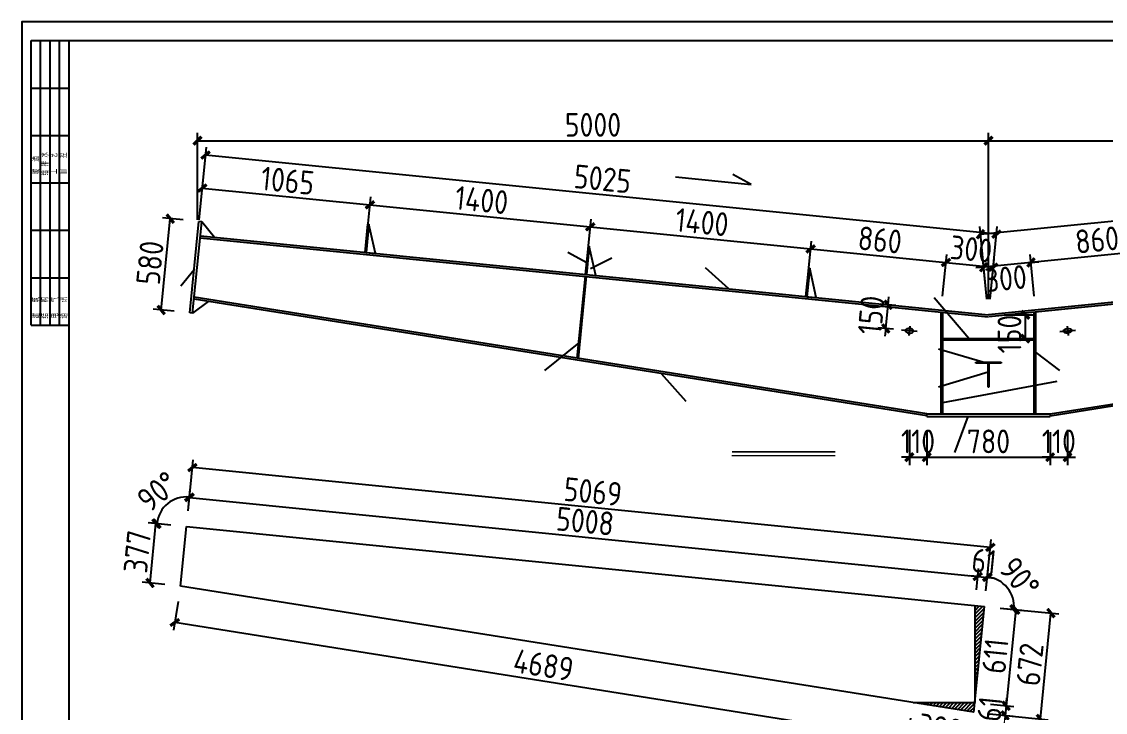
# Model space of a CAD drawing. Extents: x -41778 to 305453, y -85562 to 95360.
# Drawn here: x 161572 to 175273, y -46798 to -38070 of the extents above; entities that cross this region are included whole.
import ezdxf

# ---------------------------------------------------------------- set-up
doc = ezdxf.new("R2010")
doc.units = 0
doc.header["$LTSCALE"] = 1000
doc.header["$MEASUREMENT"] = 0
doc.layers.add('_TCH_MASK', color=7, linetype='Continuous')
doc.layers.add('PUB_TITLE', color=4, linetype='Continuous')
doc.styles.get("Standard").update_dxf_attribs({"font": 'gbenor.shx', "bigfont": 'gbcbig.shx'})
doc.dimstyles.get("Standard").update_dxf_attribs({"dimscale": 100, "dimtxt": 3.5, "dimasz": 1, "dimexe": 2.5, "dimexo": 3, "dimgap": 1.5, "dimtad": 1, "dimdec": 0, "dimzin": 0, "dimdsep": 46, "dimtxsty": 'Standard', "dimblk": 'ARCHTICK', "dimcen": 0.09, "dimadec": 0, "dimazin": 0, "dimtfac": 1, "dimtdec": 0, "dimtix": 1, "dimtmove": 2, "dimatfit": 3, "dimfxl": 1, "dimtolj": 1, "dimtzin": 0, "dimarcsym": 0})
pattern_1 = [(45, (-172.912, 3805.12), (-22.4506403, 22.4506403), [])]

# ---------------------------------------------------------------- blocks, each defined once
blk = doc.blocks.new('$titleblk$00000095')
for p, q in [((-150, 20), (-150, 0)), ((-150, 20), (0, 20)), ((-125, 20), (-125, 0)), ((-100, 20), (-100, 0)), ((-75, 20), (-75, 0)), ((-75, 20), (-75, 0)), ((-50, 20), (-50, 0)), ((-25, 20), (-25, 0)), ((0, 20), (0, 0)), ((-150, 15), (-75, 15)), ((-75, 15), (0, 15)), ((-150, 10), (-75, 10)), ((-75, 10), (0, 10)), ((-150, 5), (-75, 5)), ((-75, 5), (0, 5))]:
    blk.add_line(p, q)
at = {"width": 0.8}
for s, p in [('建   筑', (-146.45, 15.65)), ('暖  通', (-70.35, 15.73)), ('结   构', (-146.45, 10.91)), ('给 排 水', (-71.03, 10.9)), ('电   气', (-146.45, 5.65)), ('工   艺', (-70.35, 6.13)), ('通   讯', (-146.45, 0.88)), ('自   控', (-70.35, 1.24))]:
    blk.add_text(s, height=3.509, dxfattribs=at).set_placement(p)
blk = doc.blocks.new('新块')
at = {"layer": 'PUB_TITLE'}
blk.add_lwpolyline([(-47560, 0), (0, 0), (0, 33640), (-47560, 33640)], close=True, dxfattribs=at)
at = {"layer": 'PUB_TITLE', "const_width": 40}
blk.add_lwpolyline([(-46560, 400), (-400, 400), (-400, 33240), (-46560, 33240)], close=True, dxfattribs=at)
at = {"layer": 'PUB_TITLE', "xscale": 40, "yscale": 40, "zscale": 40, "rotation": 90}
blk.add_blockref('$titleblk$00000095', (-46560, 33240), dxfattribs=at)
for tag, p in [('审定人', (-8147, 838)), ('校对', (-6621, 837)), ('阶段', (-810, 832)), ('审核人', (-8147, 641)), ('设计负责人', (-6745, 649)), ('工程名称', (-5026, 781)), ('图名', (-3347, 649)), ('日期', (-905, 632)), ('项目负责人', (-8228, 444)), ('设计人', (-6659, 447)), ('项目名称', (-5026, 479)), ('图号', (-1657, 502)), ('比例', (-810, 446))]:
    blk.add_attdef(tag, p, '', height=120)
blk = doc.blocks.new('_ArchTick')
at = {"color": 0, "linetype": 'ByBlock', "const_width": 0.4}
blk.add_lwpolyline([(-0.5, -0.5), (0.5, 0.5)], dxfattribs=at)
blk = doc.blocks.new('*D413')
at = {"layer": '_TCH_MASK', "color": 0, "lineweight": -2}
for p, q in [((163614, -40576), (163352, -40550)), ((163336, -41714), (163451, -40560)), ((163499, -41730), (163236, -41704))]:
    blk.add_line(p, q, dxfattribs=at)
at = {"layer": 'Defpoints', "color": 0}
for p in [(163451, -40560), (163813, -40596), (163698, -41750)]:
    blk.add_point(p, dxfattribs=at)
at = {"layer": '_TCH_MASK', "color": 0, "lineweight": -2, "xscale": 100, "yscale": 100, "zscale": 100}
for p, rotation in [((163451, -40560), 84.28940686250206), ((163336, -41714), 264.2894068625021)]:
    blk.add_blockref('_ArchTick', p, dxfattribs=dict(at, rotation=rotation))
at = {"layer": '_TCH_MASK', "color": 0, "lineweight": 15, "insert": (163195, -41117), "char_height": 300, "attachment_point": 5, "rotation": 84.2894}
blk.add_mtext('\\A1;580', dxfattribs=at)
blk = doc.blocks.new('*D414')
at = {"layer": '_TCH_MASK', "color": 0, "lineweight": -2}
for p, q in [((163815, -40576), (163866, -40073)), ((163856, -40173), (165975, -40385)), ((165935, -40788), (165985, -40285))]:
    blk.add_line(p, q, dxfattribs=at)
at = {"layer": 'Defpoints', "color": 0}
for p in [(165975, -40385), (163795, -40775), (165915, -40987)]:
    blk.add_point(p, dxfattribs=at)
at = {"layer": '_TCH_MASK', "color": 0, "lineweight": -2, "xscale": 100, "yscale": 100, "zscale": 100}
for p, rotation in [((163856, -40173), 174.289406862508), ((165975, -40385), 354.2894068625081)]:
    blk.add_blockref('_ArchTick', p, dxfattribs=dict(at, rotation=rotation))
at = {"layer": '_TCH_MASK', "color": 0, "lineweight": 15, "insert": (164935, -40080), "char_height": 300, "attachment_point": 5, "rotation": 354.2894}
blk.add_mtext('\\A1;1065', dxfattribs=at)
blk = doc.blocks.new('*D415')
at = {"layer": '_TCH_MASK', "color": 0, "lineweight": -2}
for p, q in [((165935, -40788), (165985, -40285)), ((165975, -40385), (168761, -40663)), ((168721, -41067), (168771, -40564))]:
    blk.add_line(p, q, dxfattribs=at)
at = {"layer": 'Defpoints', "color": 0}
for p in [(168761, -40663), (165915, -40987), (168701, -41266)]:
    blk.add_point(p, dxfattribs=at)
at = {"layer": '_TCH_MASK', "color": 0, "lineweight": -2, "xscale": 100, "yscale": 100, "zscale": 100}
for p, rotation in [((165975, -40385), 174.289406862503), ((168761, -40663), 354.2894068625029)]:
    blk.add_blockref('_ArchTick', p, dxfattribs=dict(at, rotation=rotation))
at = {"layer": '_TCH_MASK', "color": 0, "lineweight": 15, "insert": (167388, -40325), "char_height": 300, "attachment_point": 5, "rotation": 354.2894}
blk.add_mtext('\\A1;1400', dxfattribs=at)
blk = doc.blocks.new('*D416')
at = {"layer": '_TCH_MASK', "color": 0, "lineweight": -2}
for p, q in [((168721, -41067), (168771, -40564)), ((168761, -40663), (171547, -40942)), ((171507, -41345), (171557, -40842))]:
    blk.add_line(p, q, dxfattribs=at)
at = {"layer": 'Defpoints', "color": 0}
for p in [(171547, -40942), (168701, -41266), (171487, -41544)]:
    blk.add_point(p, dxfattribs=at)
at = {"layer": '_TCH_MASK', "color": 0, "lineweight": -2, "xscale": 100, "yscale": 100, "zscale": 100}
for p, rotation in [((168761, -40663), 174.289406862503), ((171547, -40942), 354.2894068625029)]:
    blk.add_blockref('_ArchTick', p, dxfattribs=dict(at, rotation=rotation))
at = {"layer": '_TCH_MASK', "color": 0, "lineweight": 15, "insert": (170174, -40604), "char_height": 300, "attachment_point": 5, "rotation": 354.2894}
blk.add_mtext('\\A1;1400', dxfattribs=at)
blk = doc.blocks.new('*D417')
at = {"layer": '_TCH_MASK', "color": 0, "lineweight": -2}
for p, q in [((171507, -41345), (171557, -40842)), ((171547, -40942), (173258, -41113)), ((173215, -41540), (173268, -41013))]:
    blk.add_line(p, q, dxfattribs=at)
at = {"layer": 'Defpoints', "color": 0}
for p in [(173258, -41113), (171487, -41544), (173195, -41739)]:
    blk.add_point(p, dxfattribs=at)
at = {"layer": '_TCH_MASK', "color": 0, "lineweight": -2, "xscale": 100, "yscale": 100, "zscale": 100}
for p, rotation in [((171547, -40942), 174.289406862503), ((173258, -41113), 354.2894068625029)]:
    blk.add_blockref('_ArchTick', p, dxfattribs=dict(at, rotation=rotation))
at = {"layer": '_TCH_MASK', "color": 0, "lineweight": 15, "insert": (172423, -40828), "char_height": 300, "attachment_point": 5, "rotation": 354.2894}
blk.add_mtext('\\A1;860', dxfattribs=at)
blk = doc.blocks.new('*D418')
at = {"layer": '_TCH_MASK', "color": 0, "lineweight": -2}
for p, q in [((173215, -41540), (173268, -41013)), ((173815, -41576), (173866, -41073)), ((173258, -41113), (173856, -41173))]:
    blk.add_line(p, q, dxfattribs=at)
at = {"layer": 'Defpoints', "color": 0}
for p in [(173856, -41173), (173195, -41739), (173795, -41775)]:
    blk.add_point(p, dxfattribs=at)
at = {"layer": '_TCH_MASK', "color": 0, "lineweight": -2, "xscale": 100, "yscale": 100, "zscale": 100}
for p, rotation in [((173258, -41113), 174.289406862503), ((173856, -41173), 354.2894068625029)]:
    blk.add_blockref('_ArchTick', p, dxfattribs=dict(at, rotation=rotation))
at = {"layer": '_TCH_MASK', "color": 0, "lineweight": 15, "insert": (173577, -40944), "char_height": 300, "attachment_point": 5, "rotation": 354.2894}
blk.add_mtext('\\A1;300', dxfattribs=at)
blk = doc.blocks.new('*D419')
at = {"layer": '_TCH_MASK', "color": 0, "lineweight": -2}
for p, q in [((163815, -40576), (163907, -39657)), ((173897, -40756), (163897, -39756)), ((173815, -41576), (173907, -40657))]:
    blk.add_line(p, q, dxfattribs=at)
at = {"layer": 'Defpoints', "color": 0}
for p in [(163897, -39756), (163795, -40775), (173795, -41775)]:
    blk.add_point(p, dxfattribs=at)
at = {"layer": '_TCH_MASK', "color": 0, "lineweight": -2, "xscale": 100, "yscale": 100, "zscale": 100}
for p, rotation in [((163897, -39756), 174.2894068625004), ((173897, -40756), 354.2894068625004)]:
    blk.add_blockref('_ArchTick', p, dxfattribs=dict(at, rotation=rotation))
at = {"layer": '_TCH_MASK', "color": 0, "lineweight": 15, "insert": (168917, -40057), "char_height": 300, "attachment_point": 5, "rotation": 354.2894}
blk.add_mtext('\\A1;5025', dxfattribs=at)
blk = doc.blocks.new('*D422')
at = {"layer": '_TCH_MASK', "color": 0, "lineweight": -2}
for p, q in [((176043, -40942), (174333, -41113)), ((176084, -41345), (176033, -40842)), ((174375, -41540), (174323, -41013))]:
    blk.add_line(p, q, dxfattribs=at)
at = {"layer": 'Defpoints', "color": 0}
for p in [(174333, -41113), (176104, -41544), (174395, -41739)]:
    blk.add_point(p, dxfattribs=at)
at = {"layer": '_TCH_MASK', "color": 0, "lineweight": -2, "xscale": 100, "yscale": 100, "zscale": 100}
for p, rotation in [((176043, -40942), 5.710593137497035), ((174333, -41113), 185.710593137497)]:
    blk.add_blockref('_ArchTick', p, dxfattribs=dict(at, rotation=rotation))
at = {"layer": '_TCH_MASK', "color": 0, "lineweight": 15, "insert": (175168, -40828), "char_height": 300, "attachment_point": 5, "rotation": 5.7106}
blk.add_mtext('\\A1;860', dxfattribs=at)
blk = doc.blocks.new('*D423')
at = {"layer": '_TCH_MASK', "color": 0, "lineweight": -2}
for p, q in [((173775, -41576), (173725, -41073)), ((174375, -41540), (174323, -41013)), ((173735, -41173), (173636, -41183)), ((174333, -41113), (173735, -41173)), ((174333, -41113), (174432, -41103))]:
    blk.add_line(p, q, dxfattribs=at)
at = {"layer": 'Defpoints', "color": 0}
for p in [(173735, -41173), (173795, -41775), (174395, -41739)]:
    blk.add_point(p, dxfattribs=at)
at = {"layer": '_TCH_MASK', "color": 0, "lineweight": -2, "xscale": 100, "yscale": 100, "zscale": 100}
for p, rotation in [((173735, -41173), 5.71059313749705), ((174333, -41113), 185.710593137497)]:
    blk.add_blockref('_ArchTick', p, dxfattribs=dict(at, rotation=rotation))
at = {"layer": '_TCH_MASK', "color": 0, "lineweight": 15, "insert": (174014, -41316), "char_height": 300, "attachment_point": 5, "rotation": 5.7106}
blk.add_mtext('\\A1;300', dxfattribs=at)
blk = doc.blocks.new('*D420')
at = {"layer": '_TCH_MASK', "color": 0, "lineweight": -2}
for p, q in [((183775, -40576), (183684, -39657)), ((173694, -40756), (183694, -39756)), ((173775, -41576), (173684, -40657))]:
    blk.add_line(p, q, dxfattribs=at)
at = {"layer": 'Defpoints', "color": 0}
for p in [(183694, -39756), (183795, -40775), (173795, -41775)]:
    blk.add_point(p, dxfattribs=at)
at = {"layer": '_TCH_MASK', "color": 0, "lineweight": -2, "xscale": 100, "yscale": 100, "zscale": 100}
for p, rotation in [((183694, -39756), 5.710593137499633), ((173694, -40756), 185.7105931374996)]:
    blk.add_blockref('_ArchTick', p, dxfattribs=dict(at, rotation=rotation))
at = {"layer": '_TCH_MASK', "color": 0, "lineweight": 15, "insert": (178674, -40057), "char_height": 300, "attachment_point": 5, "rotation": 5.7106}
blk.add_mtext('\\A1;5025', dxfattribs=at)
blk = doc.blocks.new('*D427')
at = {"layer": '_TCH_MASK', "color": 0, "lineweight": -2}
for p, q in [((173015, -43259), (173015, -43674)), ((174575, -43259), (174575, -43674)), ((173015, -43574), (174575, -43574))]:
    blk.add_line(p, q, dxfattribs=at)
at = {"layer": 'Defpoints', "color": 0}
for p in [(173015, -43059), (174575, -43059), (174575, -43574)]:
    blk.add_point(p, dxfattribs=at)
at = {"layer": '_TCH_MASK', "color": 0, "lineweight": -2, "xscale": 100, "yscale": 100, "zscale": 100, "rotation": 180}
blk.add_blockref('_ArchTick', (173015, -43574), dxfattribs=at)
at = {"layer": '_TCH_MASK', "color": 0, "lineweight": -2, "xscale": 100, "yscale": 100, "zscale": 100}
blk.add_blockref('_ArchTick', (174575, -43574), dxfattribs=at)
at = {"layer": '_TCH_MASK', "color": 0, "lineweight": 15, "insert": (173795, -43374), "char_height": 300, "attachment_point": 5}
blk.add_mtext('\\A1;780', dxfattribs=at)
blk = doc.blocks.new('*D428')
at = {"layer": '_TCH_MASK', "color": 0, "lineweight": -2}
for p, q in [((174575, -43259), (174575, -43674)), ((174795, -43227), (174795, -43674)), ((174575, -43574), (174475, -43574)), ((174575, -43574), (174795, -43574)), ((174795, -43574), (174895, -43574))]:
    blk.add_line(p, q, dxfattribs=at)
at = {"layer": 'Defpoints', "color": 0}
for p in [(174575, -43059), (174795, -43027), (174795, -43574)]:
    blk.add_point(p, dxfattribs=at)
at = {"layer": '_TCH_MASK', "color": 0, "lineweight": -2, "xscale": 100, "yscale": 100, "zscale": 100}
blk.add_blockref('_ArchTick', (174575, -43574), dxfattribs=at)
at = {"layer": '_TCH_MASK', "color": 0, "lineweight": -2, "xscale": 100, "yscale": 100, "zscale": 100, "rotation": 180}
blk.add_blockref('_ArchTick', (174795, -43574), dxfattribs=at)
at = {"layer": '_TCH_MASK', "color": 0, "lineweight": 15, "insert": (174685, -43374), "char_height": 300, "attachment_point": 5}
blk.add_mtext('\\A1;110', dxfattribs=at)
blk = doc.blocks.new('*D429')
at = {"layer": '_TCH_MASK', "color": 0, "lineweight": -2}
for p, q in [((172795, -43227), (172795, -43674)), ((173015, -43259), (173015, -43674)), ((172795, -43574), (172695, -43574)), ((172795, -43574), (173015, -43574)), ((173015, -43574), (173115, -43574))]:
    blk.add_line(p, q, dxfattribs=at)
at = {"layer": 'Defpoints', "color": 0}
for p in [(172795, -43027), (173015, -43059), (173015, -43574)]:
    blk.add_point(p, dxfattribs=at)
at = {"layer": '_TCH_MASK', "color": 0, "lineweight": -2, "xscale": 100, "yscale": 100, "zscale": 100}
blk.add_blockref('_ArchTick', (172795, -43574), dxfattribs=at)
at = {"layer": '_TCH_MASK', "color": 0, "lineweight": -2, "xscale": 100, "yscale": 100, "zscale": 100, "rotation": 180}
blk.add_blockref('_ArchTick', (173015, -43574), dxfattribs=at)
at = {"layer": '_TCH_MASK', "color": 0, "lineweight": 15, "insert": (172905, -43374), "char_height": 300, "attachment_point": 5}
blk.add_mtext('\\A1;110', dxfattribs=at)
blk = doc.blocks.new('*D430')
at = {"layer": '_TCH_MASK', "color": 0, "lineweight": -2}
for p, q in [((172626, -41658), (172428, -41638)), ((172497, -41947), (172527, -41648)), ((172527, -41648), (172537, -41549)), ((172596, -41957), (172398, -41937)), ((172497, -41947), (172487, -42046))]:
    blk.add_line(p, q, dxfattribs=at)
at = {"layer": 'Defpoints', "color": 0}
for p in [(172527, -41648), (172825, -41678), (172795, -41976)]:
    blk.add_point(p, dxfattribs=at)
at = {"layer": '_TCH_MASK', "color": 0, "lineweight": -2, "xscale": 100, "yscale": 100, "zscale": 100}
for p, rotation in [((172527, -41648), 264.2894068624967), ((172497, -41947), 84.28940686249666)]:
    blk.add_blockref('_ArchTick', p, dxfattribs=dict(at, rotation=rotation))
at = {"layer": '_TCH_MASK', "color": 0, "lineweight": 15, "insert": (172313, -41778), "char_height": 300, "attachment_point": 5, "rotation": 84.2894}
blk.add_mtext('\\A1;150', dxfattribs=at)
blk = doc.blocks.new('*D431')
at = {"layer": '_TCH_MASK', "color": 0, "lineweight": -2}
for p, q in [((163795, -40575), (163795, -39474)), ((163795, -39574), (173795, -39574)), ((173795, -41575), (173795, -39474))]:
    blk.add_line(p, q, dxfattribs=at)
at = {"layer": 'Defpoints', "color": 0}
for p in [(173795, -39574), (163795, -40775), (173795, -41775)]:
    blk.add_point(p, dxfattribs=at)
at = {"layer": '_TCH_MASK', "color": 0, "lineweight": -2, "xscale": 100, "yscale": 100, "zscale": 100, "rotation": 180}
blk.add_blockref('_ArchTick', (163795, -39574), dxfattribs=at)
at = {"layer": '_TCH_MASK', "color": 0, "lineweight": -2, "xscale": 100, "yscale": 100, "zscale": 100}
blk.add_blockref('_ArchTick', (173795, -39574), dxfattribs=at)
at = {"layer": '_TCH_MASK', "color": 0, "lineweight": 15, "insert": (168795, -39374), "char_height": 300, "attachment_point": 5}
blk.add_mtext('\\A1;5000', dxfattribs=at)
blk = doc.blocks.new('*D432')
at = {"layer": '_TCH_MASK', "color": 0, "lineweight": -2}
for p, q in [((173795, -41575), (173795, -39474)), ((173795, -39574), (183795, -39574)), ((183795, -40575), (183795, -39474))]:
    blk.add_line(p, q, dxfattribs=at)
at = {"layer": 'Defpoints', "color": 0}
for p in [(183795, -39574), (183795, -40775), (173795, -41775)]:
    blk.add_point(p, dxfattribs=at)
at = {"layer": '_TCH_MASK', "color": 0, "lineweight": -2, "xscale": 100, "yscale": 100, "zscale": 100, "rotation": 180}
blk.add_blockref('_ArchTick', (173795, -39574), dxfattribs=at)
at = {"layer": '_TCH_MASK', "color": 0, "lineweight": -2, "xscale": 100, "yscale": 100, "zscale": 100}
blk.add_blockref('_ArchTick', (183795, -39574), dxfattribs=at)
at = {"layer": '_TCH_MASK', "color": 0, "lineweight": 15, "insert": (178795, -39374), "char_height": 300, "attachment_point": 5}
blk.add_mtext('\\A1;5000', dxfattribs=at)
blk = doc.blocks.new('*D433')
at = {"layer": '_TCH_MASK', "color": 0, "lineweight": -2}
for p, q in [((173995, -41775), (174361, -41775)), ((174261, -41775), (174261, -42075)), ((173995, -42075), (174361, -42075))]:
    blk.add_line(p, q, dxfattribs=at)
at = {"layer": 'Defpoints', "color": 0}
for p in [(173795, -41775), (173795, -42075), (174261, -42075)]:
    blk.add_point(p, dxfattribs=at)
at = {"layer": '_TCH_MASK', "color": 0, "lineweight": -2, "xscale": 100, "yscale": 100, "zscale": 100}
for p, rotation in [((174261, -41775), 90), ((174261, -42075), 270)]:
    blk.add_blockref('_ArchTick', p, dxfattribs=dict(at, rotation=rotation))
at = {"layer": '_TCH_MASK', "color": 0, "lineweight": 15, "insert": (174061, -42018), "char_height": 300, "attachment_point": 5, "rotation": 90}
blk.add_mtext('\\A1;150', dxfattribs=at)
blk = doc.blocks.new('*D434')
at = {"layer": '_TCH_MASK', "color": 0, "lineweight": -2}
for p, q in [((163457, -44431), (163171, -44403)), ((163195, -45163), (163270, -44413)), ((163382, -45182), (163096, -45153))]:
    blk.add_line(p, q, dxfattribs=at)
at = {"layer": 'Defpoints', "color": 0}
for p in [(163270, -44413), (163656, -44451), (163581, -45201)]:
    blk.add_point(p, dxfattribs=at)
at = {"layer": '_TCH_MASK', "color": 0, "lineweight": -2, "xscale": 100, "yscale": 100, "zscale": 100}
for p, rotation in [((163270, -44413), 84.28940686249827), ((163195, -45163), 264.2894068624983)]:
    blk.add_blockref('_ArchTick', p, dxfattribs=dict(at, rotation=rotation))
at = {"layer": '_TCH_MASK', "color": 0, "lineweight": 15, "insert": (163034, -44768), "char_height": 300, "attachment_point": 5, "rotation": 84.2894}
blk.add_mtext('\\A1;377', dxfattribs=at)
blk = doc.blocks.new('*D435')
at = {"layer": '_TCH_MASK', "color": 0, "lineweight": -2}
for p, q in [((163676, -44252), (163703, -43985)), ((163693, -44084), (173659, -45081)), ((173642, -45249), (173669, -44981))]:
    blk.add_line(p, q, dxfattribs=at)
at = {"layer": 'Defpoints', "color": 0}
for p in [(163656, -44451), (173659, -45081), (173622, -45448)]:
    blk.add_point(p, dxfattribs=at)
at = {"layer": '_TCH_MASK', "color": 0, "lineweight": -2, "xscale": 100, "yscale": 100, "zscale": 100}
for p, rotation in [((163693, -44084), 174.2894068625004), ((173659, -45081), 354.2894068625004)]:
    blk.add_blockref('_ArchTick', p, dxfattribs=dict(at, rotation=rotation))
at = {"layer": '_TCH_MASK', "color": 0, "lineweight": 15, "insert": (168696, -44383), "char_height": 300, "attachment_point": 5, "rotation": 354.2894}
blk.add_mtext('\\A1;5008', dxfattribs=at)
blk = doc.blocks.new('*D436')
at = {"layer": '_TCH_MASK', "color": 0, "lineweight": -2}
for p, q in [((173659, -45081), (173560, -45071)), ((173642, -45249), (173669, -44981)), ((173764, -45261), (173791, -44993)), ((173659, -45081), (173781, -45093)), ((173781, -45093), (173880, -45103))]:
    blk.add_line(p, q, dxfattribs=at)
at = {"layer": 'Defpoints', "color": 0}
for p in [(173781, -45093), (173622, -45448), (173744, -45460)]:
    blk.add_point(p, dxfattribs=at)
at = {"layer": '_TCH_MASK', "color": 0, "lineweight": -2, "xscale": 100, "yscale": 100, "zscale": 100}
for p, rotation in [((173659, -45081), 354.2894068625026), ((173781, -45093), 174.2894068625027)]:
    blk.add_blockref('_ArchTick', p, dxfattribs=dict(at, rotation=rotation))
at = {"layer": '_TCH_MASK', "color": 0, "lineweight": 15, "insert": (173740, -44888), "char_height": 300, "attachment_point": 5, "rotation": 354.2894}
blk.add_mtext('\\A1;61', dxfattribs=at)
blk = doc.blocks.new('*D437')
at = {"layer": '_TCH_MASK', "color": 0, "lineweight": -2}
for p, q in [((163676, -44252), (163741, -43605)), ((173819, -44713), (163731, -43705)), ((173764, -45261), (173829, -44614))]:
    blk.add_line(p, q, dxfattribs=at)
at = {"layer": 'Defpoints', "color": 0}
for p in [(163731, -43705), (163656, -44451), (173744, -45460)]:
    blk.add_point(p, dxfattribs=at)
at = {"layer": '_TCH_MASK', "color": 0, "lineweight": -2, "xscale": 100, "yscale": 100, "zscale": 100}
for p, rotation in [((163731, -43705), 174.2894068625004), ((173819, -44713), 354.2894068625004)]:
    blk.add_blockref('_ArchTick', p, dxfattribs=dict(at, rotation=rotation))
at = {"layer": '_TCH_MASK', "color": 0, "lineweight": 15, "insert": (168795, -44010), "char_height": 300, "attachment_point": 5, "rotation": 354.2894}
blk.add_mtext('\\A1;5069', dxfattribs=at)
blk = doc.blocks.new('*D438')
at = {"layer": '_TCH_MASK', "color": 0, "lineweight": -2}
for p, q in [((173943, -45480), (174240, -45510)), ((174140, -45500), (174019, -46715)), ((173821, -46695), (174118, -46725))]:
    blk.add_line(p, q, dxfattribs=at)
at = {"layer": 'Defpoints', "color": 0}
for p in [(173744, -45460), (173622, -46675), (174019, -46715)]:
    blk.add_point(p, dxfattribs=at)
at = {"layer": '_TCH_MASK', "color": 0, "lineweight": -2, "xscale": 100, "yscale": 100, "zscale": 100}
for p, rotation in [((174140, -45500), 84.28940686249913), ((174019, -46715), 264.2894068624991)]:
    blk.add_blockref('_ArchTick', p, dxfattribs=dict(at, rotation=rotation))
at = {"layer": '_TCH_MASK', "color": 0, "lineweight": 15, "insert": (173880, -46087), "char_height": 300, "attachment_point": 5, "rotation": 84.2894}
blk.add_mtext('\\A1;611', dxfattribs=at)
blk = doc.blocks.new('*D439')
at = {"layer": '_TCH_MASK', "color": 0, "lineweight": -2}
for p, q in [((173821, -46695), (174118, -46725)), ((174019, -46715), (174006, -46837)), ((174019, -46715), (174029, -46615)), ((173809, -46817), (174106, -46847)), ((174006, -46837), (173996, -46937))]:
    blk.add_line(p, q, dxfattribs=at)
at = {"layer": 'Defpoints', "color": 0}
for p in [(173622, -46675), (173610, -46797), (174006, -46837)]:
    blk.add_point(p, dxfattribs=at)
at = {"layer": '_TCH_MASK', "color": 0, "lineweight": -2, "xscale": 100, "yscale": 100, "zscale": 100}
for p, rotation in [((174019, -46715), 264.2894068625003), ((174006, -46837), 84.28940686250033)]:
    blk.add_blockref('_ArchTick', p, dxfattribs=dict(at, rotation=rotation))
at = {"layer": '_TCH_MASK', "color": 0, "lineweight": 15, "insert": (173813, -46756), "char_height": 300, "attachment_point": 5, "rotation": 84.2894}
blk.add_mtext('\\A1;61', dxfattribs=at)
blk = doc.blocks.new('*D440')
at = {"layer": '_TCH_MASK', "color": 0, "lineweight": -2}
for p, q in [((173943, -45480), (174685, -45554)), ((174451, -46882), (174585, -45544)), ((173809, -46817), (174551, -46891))]:
    blk.add_line(p, q, dxfattribs=at)
at = {"layer": 'Defpoints', "color": 0}
for p in [(173744, -45460), (174585, -45544), (173610, -46797)]:
    blk.add_point(p, dxfattribs=at)
at = {"layer": '_TCH_MASK', "color": 0, "lineweight": -2, "xscale": 100, "yscale": 100, "zscale": 100}
for p, rotation in [((174585, -45544), 84.28940686249909), ((174451, -46882), 264.2894068624991)]:
    blk.add_blockref('_ArchTick', p, dxfattribs=dict(at, rotation=rotation))
at = {"layer": '_TCH_MASK', "color": 0, "lineweight": 15, "insert": (174319, -46193), "char_height": 300, "attachment_point": 5, "rotation": 84.2894}
blk.add_mtext('\\A1;672', dxfattribs=at)
blk = doc.blocks.new('*D441')
at = {"layer": '_TCH_MASK', "color": 0, "lineweight": -2}
for p, q in [((172811, -46873), (172753, -47234)), ((173579, -46995), (173521, -47357)), ((173537, -47258), (172769, -47136))]:
    blk.add_line(p, q, dxfattribs=at)
at = {"layer": 'Defpoints', "color": 0}
for p in [(172842, -46675), (173610, -46797), (172769, -47136)]:
    blk.add_point(p, dxfattribs=at)
at = {"layer": '_TCH_MASK', "color": 0, "lineweight": -2, "xscale": 100, "yscale": 100, "zscale": 100}
for p, rotation in [((172769, -47136), 170.9583159760704), ((173537, -47258), 350.9583159760704)]:
    blk.add_blockref('_ArchTick', p, dxfattribs=dict(at, rotation=rotation))
at = {"layer": '_TCH_MASK', "color": 0, "lineweight": 15, "insert": (173185, -46999), "char_height": 300, "attachment_point": 5, "rotation": 350.9583}
blk.add_mtext('\\A1;389', dxfattribs=at)
blk = doc.blocks.new('*D442')
at = {"layer": '_TCH_MASK', "color": 0, "lineweight": -2}
for p, q in [((163549, -45399), (163492, -45761)), ((172769, -47136), (163508, -45662)), ((172811, -46873), (172753, -47234))]:
    blk.add_line(p, q, dxfattribs=at)
at = {"layer": 'Defpoints', "color": 0}
for p in [(163581, -45201), (163508, -45662), (172842, -46675)]:
    blk.add_point(p, dxfattribs=at)
at = {"layer": '_TCH_MASK', "color": 0, "lineweight": -2, "xscale": 100, "yscale": 100, "zscale": 100}
for p, rotation in [((163508, -45662), 170.9583159760627), ((172769, -47136), 350.9583159760627)]:
    blk.add_blockref('_ArchTick', p, dxfattribs=dict(at, rotation=rotation))
at = {"layer": '_TCH_MASK', "color": 0, "lineweight": 15, "insert": (168170, -46201), "char_height": 300, "attachment_point": 5, "rotation": 350.9583}
blk.add_mtext('\\A1;4689', dxfattribs=at)
blk = doc.blocks.new('*D443')
at = {"layer": '_TCH_MASK', "color": 0, "lineweight": -2}
for p, q in [((163676, -44252), (163703, -43979)), ((163457, -44431), (163184, -44404))]:
    blk.add_line(p, q, dxfattribs=at)
blk.add_arc((163656, -44451), 375, 84.2894, 174.2894, dxfattribs=at)
at = {"layer": 'Defpoints', "color": 0}
for p in [(163502, -44110), (163656, -44451), (163656, -44451), (163581, -45201), (173744, -45460)]:
    blk.add_point(p, dxfattribs=at)
at = {"layer": '_TCH_MASK', "color": 0, "lineweight": -2, "xscale": 100, "yscale": 100, "zscale": 100}
for p, rotation in [((163693, -44078), 354.2894068624986), ((163283, -44414), 264.2894068625005)]:
    blk.add_blockref('_ArchTick', p, dxfattribs=dict(at, rotation=rotation))
at = {"layer": '_TCH_MASK', "color": 0, "lineweight": 15, "insert": (163292, -44006), "char_height": 300, "attachment_point": 5, "rotation": 39.2894}
blk.add_mtext('\\A1;90°', dxfattribs=at)
blk = doc.blocks.new('*D444')
at = {"layer": '_TCH_MASK', "color": 0, "lineweight": -2}
for p, q in [((173764, -45261), (173791, -44988)), ((173943, -45480), (174216, -45507))]:
    blk.add_line(p, q, dxfattribs=at)
blk.add_arc((173744, -45460), 374, 354.2894, 84.2894, dxfattribs=at)
at = {"layer": 'Defpoints', "color": 0}
for p in [(163656, -44451), (174085, -45306), (173744, -45460), (173744, -45460), (173610, -46797)]:
    blk.add_point(p, dxfattribs=at)
at = {"layer": '_TCH_MASK', "color": 0, "lineweight": -2, "xscale": 100, "yscale": 100, "zscale": 100}
for p, rotation in [((173781, -45087), 174.2894068624993), ((174117, -45497), 264.2894068625004)]:
    blk.add_blockref('_ArchTick', p, dxfattribs=dict(at, rotation=rotation))
at = {"layer": '_TCH_MASK', "color": 0, "lineweight": 15, "insert": (174189, -45096), "char_height": 300, "attachment_point": 5, "rotation": 309.2894}
blk.add_mtext('\\A1;90°', dxfattribs=at)

msp = doc.modelspace()

# ---------------------------------------------------------------- hatches: boundary and pattern name
h = msp.add_hatch()
h.set_pattern_fill('ANSI31', color=2, scale=20, style=0)
h.set_pattern_definition(pattern_1)
h.paths.add_polyline_path([(173622.5, -46675.3), (173744, -45460), (173622.5, -45447.8)])
h = msp.add_hatch()
h.set_pattern_fill('ANSI31', color=2, scale=20, style=0)
h.set_pattern_definition(pattern_1)
h.paths.add_polyline_path([(172842.5, -46675.3), (173610.3, -46797.4), (173622.5, -46675.3)])

# ---------------------------------------------------------------- linework, layer by layer
for p, q in [((170796.8, -40127.8), (170564.2, -39999.5)), ((169837.5, -40031.9), (170796.8, -40127.8)), ((163697.9, -41750.1), (163813.3, -40595.9)), ((163733.7, -41753.7), (163849.1, -40599.4)), ((163849.1, -40599.4), (163813.3, -40595.9)), ((164010.3, -40796.5), (163849.1, -40599.4)), ((165915, -40986.9), (165950.8, -40628.7)), ((165962.8, -40629.9), (165926.9, -40988.1)), ((165950.8, -40628.7), (165962.8, -40629.9)), ((166046.3, -41000.1), (165962.8, -40629.9)), ((163828.8, -40802.4), (173793, -41798.9)), ((163831.2, -40778.6), (173795.4, -41775)), ((183759.6, -40778.6), (173795.4, -41775)), ((183762, -40802.4), (173797.8, -41798.9)), ((168701.1, -41265.5), (168736.9, -40907.3)), ((168748.9, -40908.5), (168713, -41266.7)), ((168736.9, -40907.3), (168748.9, -40908.5)), ((168832.4, -41278.7), (168748.9, -40908.5)), ((165926.9, -40988.1), (166046.3, -41000.1)), ((171487.2, -41544.2), (171523, -41185.9)), ((171535, -41187.1), (171499.1, -41545.3)), ((171523, -41185.9), (171535, -41187.1)), ((171618.6, -41557.3), (171535, -41187.1)), ((168595.3, -42323.2), (168699.1, -41285.4)), ((168711.1, -41286.6), (168607.2, -42325.1)), ((168713, -41266.7), (168832.4, -41278.7)), ((163929.3, -41606.7), (163733.7, -41753.7)), ((173015.4, -43050.9), (163751.4, -41576.7)), ((173015.4, -43026.5), (163753.8, -41552.7)), ((171499.1, -41545.3), (171618.6, -41557.3)), ((174575.4, -43026.5), (183837, -41552.7)), ((174575.4, -43050.9), (183839.4, -41576.7)), ((163733.7, -41753.7), (163697.9, -41750.1)), ((173195.4, -43026.5), (173195.4, -41739.1)), ((173219.4, -43026.5), (173219.4, -41741.5)), ((174371.4, -43026.5), (174371.4, -41741.5)), ((174395.4, -43026.5), (174395.4, -41739.1)), ((172801.4, -41916.8), (172789.4, -42036.2)), ((174789.4, -41916.8), (174801.4, -42036.2)), ((172894.9, -41986.4), (172695.9, -41966.5)), ((174695.9, -41986.4), (174894.9, -41966.5)), ((173635.4, -42375), (173955.4, -42375)), ((173635.4, -42387), (173635.4, -42375)), ((173955.4, -42387), (173635.4, -42387)), ((173789.4, -42687), (173789.4, -42387)), ((173801.4, -42387), (173801.4, -42687)), ((173955.4, -42375), (173955.4, -42387)), ((173801.4, -42687), (173789.4, -42687)), ((173015.4, -43026.5), (174575.4, -43026.5)), ((173015.4, -43058.5), (173015.4, -43026.5)), ((173015.4, -43058.5), (174575.4, -43058.5)), ((174575.4, -43026.5), (174575.4, -43058.5)), ((163580.9, -45201.5), (163655.9, -44451.1)), ((163655.9, -44451.1), (173744, -45460)), ((173610.3, -46797.4), (163580.9, -45201.5)), ((172842.5, -46675.3), (173622.5, -46675.3))]:
    msp.add_line(p, q)
at = {"color": 2}
for p, q in [((168715.8, -41118.8), (168477.8, -40989.1)), ((168765.3, -41187.4), (169032.7, -41054.2)), ((163752.4, -41204.8), (163584.7, -41413.6)), ((170513.4, -41446.8), (170216.8, -41181.7)), ((173546.2, -42075), (173109, -41560.6)), ((168614.7, -42129.7), (168182.8, -42477.6)), ((173219.4, -42075), (174371.4, -42075)), ((173219.4, -42091), (174371.4, -42091)), ((173725.8, -42375), (173163.5, -42208.9)), ((174395.4, -42252.1), (174694.1, -42476.3)), ((169658.2, -42516.6), (169969.7, -42865.2)), ((173789.4, -42498.9), (173163.1, -42689.3)), ((173219.4, -42881.1), (174662, -42613.3)), ((173536.4, -43058.5), (173364.5, -43512.9)), ((173610.3, -46797.4), (173744, -45460)), ((173622.5, -45447.8), (173622.5, -46675.3))]:
    msp.add_line(p, q, dxfattribs=at)
at = {"extrusion": (0, 0, -1)}
msp.add_ellipse((172795.4, -41976.5), major_axis=(-49.8, 5), ratio=0.6, dxfattribs=at)
msp.add_ellipse((174795.4, -41976.5), major_axis=(49.8, 5), ratio=0.6)
at = {"layer": '_TCH_MASK', "lineweight": 15}
msp.add_line((170552.3, -43551.3), (171858.1, -43551.3), dxfattribs=at)
at = {"layer": '_TCH_MASK', "lineweight": 15, "const_width": 20}
msp.add_lwpolyline([(171858.1, -43505.9), (170552.3, -43505.9)], dxfattribs=at)

# ---------------------------------------------------------------- block references
at = {"layer": '_TCH_MASK', "color": 0, "lineweight": 15, "xscale": 0.5991881125373766, "yscale": 0.5991881125373766, "zscale": 0.5991881126365302}
msp.add_blockref('新块', (190069.8, -58227.2), dxfattribs=at)

# ---------------------------------------------------------------- dimensions: what is measured, and where the dimension line sits
at = {"layer": '_TCH_MASK', "lineweight": 15}
for base, p1, p2, picture, middle in [((173795.4, -39573.9), (163795.4, -40775), (173795.4, -41775), '*D431', (168795.4, -39373.9)), ((183795.4, -39573.9), (173795.4, -41775), (183795.4, -40775), '*D432', (178795.4, -39373.9)), ((173015.4, -43573.7), (172795.4, -43026.5), (173015.4, -43058.5), '*D429', (172905.4, -43373.7)), ((174575.4, -43573.7), (173015.4, -43058.5), (174575.4, -43058.5), '*D427', (173795.4, -43373.7)), ((174795.4, -43573.7), (174575.4, -43058.5), (174795.4, -43026.5), '*D428', (174685.4, -43373.7))]:
    dim = msp.add_linear_dim(base=base, p1=p1, p2=p2, dimstyle='Standard', override={"dimtxt": 3, "dimexe": 1, "dimexo": 2, "dimgap": 0.5, "dimlfac": 0.5}, dxfattribs=at)
    dim.commit()
    dim.dimension.update_dxf_attribs({"geometry": picture, "text_midpoint": middle})
for p1, p2, distance, picture, middle in [((173795.4, -41775), (163795.4, -40775), -1023.8, '*D419', (168917.2, -40057.2)), ((173795.4, -41775), (183795.4, -40775), 1023.8, '*D420', (178673.6, -40057.2)), ((163795.4, -40775), (165915, -40986.9), 605.3, '*D414', (164935.3, -40079.7)), ((163697.9, -41750.1), (163813.3, -40595.9), 363.9, '*D413', (163194.5, -41116.9)), ((172795.4, -41976.5), (172825.2, -41678), 299.5, '*D430', (172313.3, -41777.5)), ((173744, -45460), (163655.9, -44451.1), -750.3, '*D437', (168794.5, -44009.9)), ((163655.9, -44451.1), (173622.5, -45447.8), 368.9, '*D435', (168695.8, -44383.4)), ((163580.9, -45201.5), (163655.9, -44451.1), 387.8, '*D434', (163033.5, -44767.8)), ((173610.3, -46797.4), (173744, -45460), -845.3, '*D440', (174319.3, -46192.9)), ((173744, -45460), (173622.5, -46675.3), 398.1, '*D438', (173880.3, -46087.3)), ((173610.3, -46797.4), (172842.5, -46675.3), 466.2, '*D441', (173184.5, -46999.3))]:
    dim = msp.add_aligned_dim(p1=p1, p2=p2, distance=distance, dimstyle='Standard', override={"dimtxt": 3, "dimexe": 1, "dimexo": 2, "dimgap": 0.5, "dimlfac": 0.5}, dxfattribs=at)
    dim.commit()
    dim.dimension.update_dxf_attribs({"geometry": picture, "text_midpoint": middle})
for base, p1, p2, angle, picture, middle in [((168761.3, -40663.3), (165915, -40986.9), (168701.1, -41265.5), 174.28941, '*D415', (167388.2, -40324.9)), ((171547.4, -40941.9), (168701.1, -41265.5), (171487.2, -41544.2), 174.28941, '*D416', (170174.3, -40603.6)), ((173258, -41112.9), (171487.2, -41544.2), (173195.4, -41739.1), 174.28941, '*D417', (172422.6, -40828.4)), ((174332.8, -41112.9), (176103.6, -41544.2), (174395.4, -41739.1), 5.71059, '*D422', (175168.2, -40828.4)), ((173855.6, -41172.7), (173195.4, -41739.1), (173795.4, -41775), 174.28941, '*D418', (173576.7, -40943.8)), ((173780.7, -45092.9), (173622.5, -45447.8), (173744, -45460), 174.28941, '*D436', (173739.9, -44887.8)), ((163507.6, -45661.9), (172842.5, -46675.3), (163580.9, -45201.5), 350.95832, '*D442', (168169.8, -46201.3)), ((174006.4, -46837), (173622.5, -46675.3), (173610.3, -46797.4), 84.28941, '*D439', (173813.5, -46756.1))]:
    dim = msp.add_linear_dim(base=base, p1=p1, p2=p2, angle=angle, dimstyle='Standard', override={"dimtxt": 3, "dimexe": 1, "dimexo": 2, "dimgap": 0.5, "dimlfac": 0.5}, dxfattribs=at)
    dim.commit()
    dim.dimension.update_dxf_attribs({"geometry": picture, "text_midpoint": middle})
for base, p1, p2, angle, picture, middle in [((173735.2, -41172.7), (174395.4, -41739.1), (173795.4, -41775), 5.71059, '*D423', (174014.1, -41316.1)), ((174261.4, -42075), (173795.4, -41775), (173795.4, -42075), 90, '*D433', (174061.4, -42017.6))]:
    dim = msp.add_linear_dim(base=base, p1=p1, p2=p2, angle=angle, dimstyle='Standard', override={"dimtxt": 3, "dimexe": 1, "dimexo": 2, "dimgap": 0.5, "dimlfac": 0.5}, dxfattribs=at)
    dim.commit()
    dim.dimension.update_dxf_attribs({"geometry": picture, "text_midpoint": middle, "dimtype": 160})
for base, line2, picture, middle in [((163501.8, -44109.7), ((163580.9, -45201.5), (163655.9, -44451.1)), '*D443', (163292.1, -44006.4)), ((174085.3, -45305.9), ((173610.3, -46797.4), (173744, -45460)), '*D444', (174188.6, -45096.2))]:
    dim = msp.add_angular_dim_2l(base=base, line1=((163655.9, -44451.1), (173744, -45460)), line2=line2, dimstyle='Standard', override={"dimtxt": 3, "dimexe": 1, "dimexo": 2, "dimgap": 0.5, "dimlfac": 0.5}, dxfattribs=at)
    dim.commit()
    dim.dimension.update_dxf_attribs({"geometry": picture, "text_midpoint": middle})

doc.saveas('drawing.dxf')
